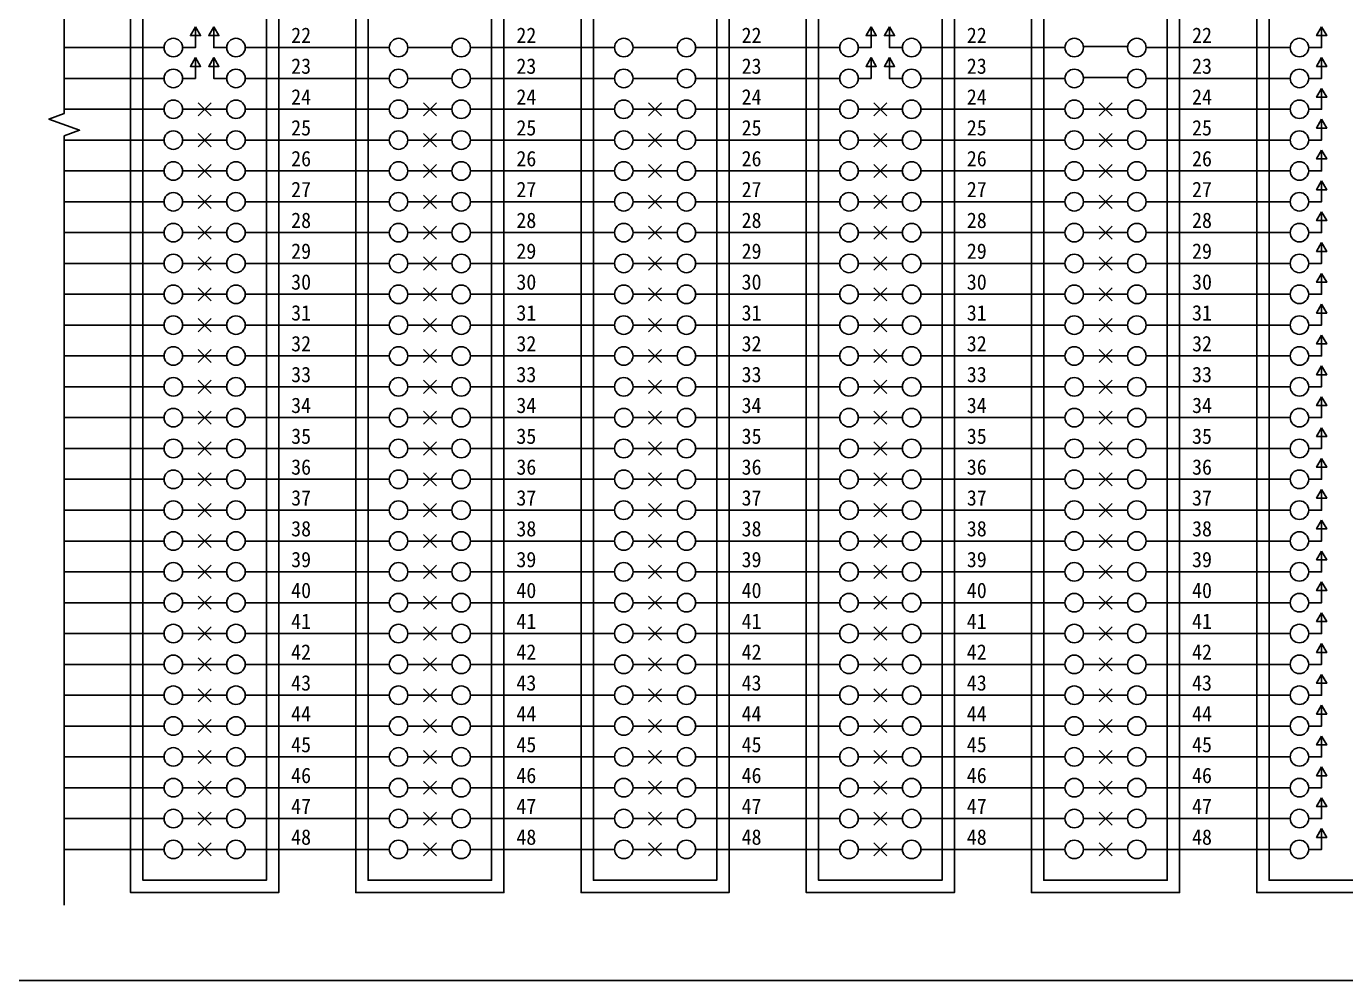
# Model space of a CAD drawing. Extents: x 11696 to 12866, y -1080 to -251.
# Drawn here: x 11876.5 to 12133.1, y -1079.9 to -894.3 of the extents above; entities that cross this region are included whole.
import ezdxf
from ezdxf.enums import TextEntityAlignment as Align

# ---------------------------------------------------------------- set-up
doc = ezdxf.new("R2010")
doc.units = 0
doc.header["$LTSCALE"] = 10
doc.header["$MEASUREMENT"] = 0
for name, color, linetype in [('TN-CABL', 4, 'Continuous'), ('TN-TABL', 3, 'Continuous'), ('TN-TEXT', 3, 'Continuous'), ('TT-MACL', 6, 'Continuous'), ('TX-PAPR', 2, 'Continuous')]:
    doc.layers.add(name, color=color, linetype=linetype)
doc.styles.get("Standard").update_dxf_attribs({"font": 'GulimChe.ttf'})

msp = doc.modelspace()

# ---------------------------------------------------------------- linework, layer by layer
at = {"layer": 'TN-CABL', "ltscale": 1.5}
for points in [[(11906.88, -898.41), (11909.4, -898.41), (11909.4, -894.36)], [(11915.47, -898.41), (11912.95, -898.41), (11912.95, -894.36)], [(12038.28, -898.41), (12040.8, -898.41), (12040.8, -894.36)], [(12046.87, -898.41), (12044.35, -898.41), (12044.35, -894.36)], [(12125.88, -898.41), (12128.4, -898.41), (12128.4, -894.36)], [(11906.88, -904.41), (11909.4, -904.41), (11909.4, -900.36)], [(11915.47, -904.41), (11912.95, -904.41), (11912.95, -900.36)], [(12038.28, -904.41), (12040.8, -904.41), (12040.8, -900.36)], [(12046.87, -904.41), (12044.35, -904.41), (12044.35, -900.36)], [(12125.88, -904.41), (12128.4, -904.41), (12128.4, -900.36)], [(12125.88, -910.41), (12128.4, -910.41), (12128.4, -906.36)], [(11909.91, -909.14), (11912.45, -911.69)], [(11912.45, -909.14), (11909.91, -911.69)], [(11953.71, -909.14), (11956.25, -911.69)], [(11956.25, -909.14), (11953.71, -911.69)], [(11997.51, -909.14), (12000.05, -911.69)], [(12000.05, -909.14), (11997.51, -911.69)], [(12041.31, -909.14), (12043.85, -911.69)], [(12043.85, -909.14), (12041.31, -911.69)], [(12085.11, -909.14), (12087.65, -911.69)], [(12087.65, -909.14), (12085.11, -911.69)], [(12125.88, -916.41), (12128.4, -916.41), (12128.4, -912.36)], [(11909.91, -915.14), (11912.45, -917.69)], [(11912.45, -915.14), (11909.91, -917.69)], [(11953.71, -915.14), (11956.25, -917.69)], [(11956.25, -915.14), (11953.71, -917.69)], [(11997.51, -915.14), (12000.05, -917.69)], [(12000.05, -915.14), (11997.51, -917.69)], [(12041.31, -915.14), (12043.85, -917.69)], [(12043.85, -915.14), (12041.31, -917.69)], [(12085.11, -915.14), (12087.65, -917.69)], [(12087.65, -915.14), (12085.11, -917.69)], [(12125.88, -922.41), (12128.4, -922.41), (12128.4, -918.36)], [(11909.91, -921.14), (11912.45, -923.69)], [(11912.45, -921.14), (11909.91, -923.69)], [(11953.71, -921.14), (11956.25, -923.69)], [(11956.25, -921.14), (11953.71, -923.69)], [(11997.51, -921.14), (12000.05, -923.69)], [(12000.05, -921.14), (11997.51, -923.69)], [(12041.31, -921.14), (12043.85, -923.69)], [(12043.85, -921.14), (12041.31, -923.69)], [(12085.11, -921.14), (12087.65, -923.69)], [(12087.65, -921.14), (12085.11, -923.69)], [(12125.88, -928.41), (12128.4, -928.41), (12128.4, -924.36)], [(11909.91, -927.14), (11912.45, -929.69)], [(11912.45, -927.14), (11909.91, -929.69)], [(11953.71, -927.14), (11956.25, -929.69)], [(11956.25, -927.14), (11953.71, -929.69)], [(11997.51, -927.14), (12000.05, -929.69)], [(12000.05, -927.14), (11997.51, -929.69)], [(12041.31, -927.14), (12043.85, -929.69)], [(12043.85, -927.14), (12041.31, -929.69)], [(12085.11, -927.14), (12087.65, -929.69)], [(12087.65, -927.14), (12085.11, -929.69)], [(12125.88, -934.41), (12128.4, -934.41), (12128.4, -930.36)], [(11909.91, -933.14), (11912.45, -935.69)], [(11912.45, -933.14), (11909.91, -935.69)], [(11953.71, -933.14), (11956.25, -935.69)], [(11956.25, -933.14), (11953.71, -935.69)], [(11997.51, -933.14), (12000.05, -935.69)], [(12000.05, -933.14), (11997.51, -935.69)], [(12041.31, -933.14), (12043.85, -935.69)], [(12043.85, -933.14), (12041.31, -935.69)], [(12085.11, -933.14), (12087.65, -935.69)], [(12087.65, -933.14), (12085.11, -935.69)], [(12125.88, -940.41), (12128.4, -940.41), (12128.4, -936.36)], [(11909.91, -939.14), (11912.45, -941.69)], [(11912.45, -939.14), (11909.91, -941.69)], [(11953.71, -939.14), (11956.25, -941.69)], [(11956.25, -939.14), (11953.71, -941.69)], [(11997.51, -939.14), (12000.05, -941.69)], [(12000.05, -939.14), (11997.51, -941.69)], [(12041.31, -939.14), (12043.85, -941.69)], [(12043.85, -939.14), (12041.31, -941.69)], [(12085.11, -939.14), (12087.65, -941.69)], [(12087.65, -939.14), (12085.11, -941.69)], [(12125.88, -946.41), (12128.4, -946.41), (12128.4, -942.36)], [(11909.91, -945.14), (11912.45, -947.69)], [(11912.45, -945.14), (11909.91, -947.69)], [(11953.71, -945.14), (11956.25, -947.69)], [(11956.25, -945.14), (11953.71, -947.69)], [(11997.51, -945.14), (12000.05, -947.69)], [(12000.05, -945.14), (11997.51, -947.69)], [(12041.31, -945.14), (12043.85, -947.69)], [(12043.85, -945.14), (12041.31, -947.69)], [(12085.11, -945.14), (12087.65, -947.69)], [(12087.65, -945.14), (12085.11, -947.69)], [(12125.88, -952.41), (12128.4, -952.41), (12128.4, -948.36)], [(11909.91, -951.14), (11912.45, -953.69)], [(11912.45, -951.14), (11909.91, -953.69)], [(11953.71, -951.14), (11956.25, -953.69)], [(11956.25, -951.14), (11953.71, -953.69)], [(11997.51, -951.14), (12000.05, -953.69)], [(12000.05, -951.14), (11997.51, -953.69)], [(12041.31, -951.14), (12043.85, -953.69)], [(12043.85, -951.14), (12041.31, -953.69)], [(12085.11, -951.14), (12087.65, -953.69)], [(12087.65, -951.14), (12085.11, -953.69)], [(12125.88, -958.41), (12128.4, -958.41), (12128.4, -954.36)], [(11909.91, -957.14), (11912.45, -959.69)], [(11912.45, -957.14), (11909.91, -959.69)], [(11953.71, -957.14), (11956.25, -959.69)], [(11956.25, -957.14), (11953.71, -959.69)], [(11997.51, -957.14), (12000.05, -959.69)], [(12000.05, -957.14), (11997.51, -959.69)], [(12041.31, -957.14), (12043.85, -959.69)], [(12043.85, -957.14), (12041.31, -959.69)], [(12085.11, -957.14), (12087.65, -959.69)], [(12087.65, -957.14), (12085.11, -959.69)], [(12125.88, -964.41), (12128.4, -964.41), (12128.4, -960.36)], [(11909.91, -963.14), (11912.45, -965.69)], [(11912.45, -963.14), (11909.91, -965.69)], [(11953.71, -963.14), (11956.25, -965.69)], [(11956.25, -963.14), (11953.71, -965.69)], [(11997.51, -963.14), (12000.05, -965.69)], [(12000.05, -963.14), (11997.51, -965.69)], [(12041.31, -963.14), (12043.85, -965.69)], [(12043.85, -963.14), (12041.31, -965.69)], [(12085.11, -963.14), (12087.65, -965.69)], [(12087.65, -963.14), (12085.11, -965.69)], [(12125.88, -970.41), (12128.4, -970.41), (12128.4, -966.36)], [(11909.91, -969.14), (11912.45, -971.69)], [(11912.45, -969.14), (11909.91, -971.69)], [(11953.71, -969.14), (11956.25, -971.69)], [(11956.25, -969.14), (11953.71, -971.69)], [(11997.51, -969.14), (12000.05, -971.69)], [(12000.05, -969.14), (11997.51, -971.69)], [(12041.31, -969.14), (12043.85, -971.69)], [(12043.85, -969.14), (12041.31, -971.69)], [(12085.11, -969.14), (12087.65, -971.69)], [(12087.65, -969.14), (12085.11, -971.69)], [(12125.88, -976.41), (12128.4, -976.41), (12128.4, -972.36)], [(11909.91, -975.14), (11912.45, -977.69)], [(11912.45, -975.14), (11909.91, -977.69)], [(11953.71, -975.14), (11956.25, -977.69)], [(11956.25, -975.14), (11953.71, -977.69)], [(11997.51, -975.14), (12000.05, -977.69)], [(12000.05, -975.14), (11997.51, -977.69)], [(12041.31, -975.14), (12043.85, -977.69)], [(12043.85, -975.14), (12041.31, -977.69)], [(12085.11, -975.14), (12087.65, -977.69)], [(12087.65, -975.14), (12085.11, -977.69)], [(12125.88, -982.41), (12128.4, -982.41), (12128.4, -978.36)], [(11909.91, -981.14), (11912.45, -983.69)], [(11912.45, -981.14), (11909.91, -983.69)], [(11953.71, -981.14), (11956.25, -983.69)], [(11956.25, -981.14), (11953.71, -983.69)], [(11997.51, -981.14), (12000.05, -983.69)], [(12000.05, -981.14), (11997.51, -983.69)], [(12041.31, -981.14), (12043.85, -983.69)], [(12043.85, -981.14), (12041.31, -983.69)], [(12085.11, -981.14), (12087.65, -983.69)], [(12087.65, -981.14), (12085.11, -983.69)], [(12125.88, -988.41), (12128.4, -988.41), (12128.4, -984.36)], [(11909.91, -987.14), (11912.45, -989.69)], [(11912.45, -987.14), (11909.91, -989.69)], [(11953.71, -987.14), (11956.25, -989.69)], [(11956.25, -987.14), (11953.71, -989.69)], [(11997.51, -987.14), (12000.05, -989.69)], [(12000.05, -987.14), (11997.51, -989.69)], [(12041.31, -987.14), (12043.85, -989.69)], [(12043.85, -987.14), (12041.31, -989.69)], [(12085.11, -987.14), (12087.65, -989.69)], [(12087.65, -987.14), (12085.11, -989.69)], [(12125.88, -994.41), (12128.4, -994.41), (12128.4, -990.36)], [(11909.91, -993.14), (11912.45, -995.69)], [(11912.45, -993.14), (11909.91, -995.69)], [(11953.71, -993.14), (11956.25, -995.69)], [(11956.25, -993.14), (11953.71, -995.69)], [(11997.51, -993.14), (12000.05, -995.69)], [(12000.05, -993.14), (11997.51, -995.69)], [(12041.31, -993.14), (12043.85, -995.69)], [(12043.85, -993.14), (12041.31, -995.69)], [(12085.11, -993.14), (12087.65, -995.69)], [(12087.65, -993.14), (12085.11, -995.69)], [(12125.88, -1000.41), (12128.4, -1000.41), (12128.4, -996.36)], [(11909.91, -999.14), (11912.45, -1001.69)], [(11912.45, -999.14), (11909.91, -1001.69)], [(11953.71, -999.14), (11956.25, -1001.69)], [(11956.25, -999.14), (11953.71, -1001.69)], [(11997.51, -999.14), (12000.05, -1001.69)], [(12000.05, -999.14), (11997.51, -1001.69)], [(12041.31, -999.14), (12043.85, -1001.69)], [(12043.85, -999.14), (12041.31, -1001.69)], [(12085.11, -999.14), (12087.65, -1001.69)], [(12087.65, -999.14), (12085.11, -1001.69)], [(12125.88, -1006.41), (12128.4, -1006.41), (12128.4, -1002.36)], [(11909.91, -1005.14), (11912.45, -1007.69)], [(11912.45, -1005.14), (11909.91, -1007.69)], [(11953.71, -1005.14), (11956.25, -1007.69)], [(11956.25, -1005.14), (11953.71, -1007.69)], [(11997.51, -1005.14), (12000.05, -1007.69)], [(12000.05, -1005.14), (11997.51, -1007.69)], [(12041.31, -1005.14), (12043.85, -1007.69)], [(12043.85, -1005.14), (12041.31, -1007.69)], [(12085.11, -1005.14), (12087.65, -1007.69)], [(12087.65, -1005.14), (12085.11, -1007.69)], [(12125.88, -1012.41), (12128.4, -1012.41), (12128.4, -1008.36)], [(11909.91, -1011.14), (11912.45, -1013.69)], [(11912.45, -1011.14), (11909.91, -1013.69)], [(11953.71, -1011.14), (11956.25, -1013.69)], [(11956.25, -1011.14), (11953.71, -1013.69)], [(11997.51, -1011.14), (12000.05, -1013.69)], [(12000.05, -1011.14), (11997.51, -1013.69)], [(12041.31, -1011.14), (12043.85, -1013.69)], [(12043.85, -1011.14), (12041.31, -1013.69)], [(12085.11, -1011.14), (12087.65, -1013.69)], [(12087.65, -1011.14), (12085.11, -1013.69)], [(12125.88, -1018.41), (12128.4, -1018.41), (12128.4, -1014.36)], [(11909.91, -1017.14), (11912.45, -1019.69)], [(11912.45, -1017.14), (11909.91, -1019.69)], [(11953.71, -1017.14), (11956.25, -1019.69)], [(11956.25, -1017.14), (11953.71, -1019.69)], [(11997.51, -1017.14), (12000.05, -1019.69)], [(12000.05, -1017.14), (11997.51, -1019.69)], [(12041.31, -1017.14), (12043.85, -1019.69)], [(12043.85, -1017.14), (12041.31, -1019.69)], [(12085.11, -1017.14), (12087.65, -1019.69)], [(12087.65, -1017.14), (12085.11, -1019.69)], [(12125.88, -1024.41), (12128.4, -1024.41), (12128.4, -1020.36)], [(11909.91, -1023.14), (11912.45, -1025.69)], [(11912.45, -1023.14), (11909.91, -1025.69)], [(11953.71, -1023.14), (11956.25, -1025.69)], [(11956.25, -1023.14), (11953.71, -1025.69)], [(11997.51, -1023.14), (12000.05, -1025.69)], [(12000.05, -1023.14), (11997.51, -1025.69)], [(12041.31, -1023.14), (12043.85, -1025.69)], [(12043.85, -1023.14), (12041.31, -1025.69)], [(12085.11, -1023.14), (12087.65, -1025.69)], [(12087.65, -1023.14), (12085.11, -1025.69)], [(12125.88, -1030.41), (12128.4, -1030.41), (12128.4, -1026.36)], [(11909.91, -1029.14), (11912.45, -1031.69)], [(11912.45, -1029.14), (11909.91, -1031.69)], [(11953.71, -1029.14), (11956.25, -1031.69)], [(11956.25, -1029.14), (11953.71, -1031.69)], [(11997.51, -1029.14), (12000.05, -1031.69)], [(12000.05, -1029.14), (11997.51, -1031.69)], [(12041.31, -1029.14), (12043.85, -1031.69)], [(12043.85, -1029.14), (12041.31, -1031.69)], [(12085.11, -1029.14), (12087.65, -1031.69)], [(12087.65, -1029.14), (12085.11, -1031.69)], [(12125.88, -1036.41), (12128.4, -1036.41), (12128.4, -1032.36)], [(11909.91, -1035.14), (11912.45, -1037.69)], [(11912.45, -1035.14), (11909.91, -1037.69)], [(11953.71, -1035.14), (11956.25, -1037.69)], [(11956.25, -1035.14), (11953.71, -1037.69)], [(11997.51, -1035.14), (12000.05, -1037.69)], [(12000.05, -1035.14), (11997.51, -1037.69)], [(12041.31, -1035.14), (12043.85, -1037.69)], [(12043.85, -1035.14), (12041.31, -1037.69)], [(12085.11, -1035.14), (12087.65, -1037.69)], [(12087.65, -1035.14), (12085.11, -1037.69)], [(12125.88, -1042.41), (12128.4, -1042.41), (12128.4, -1038.36)], [(11909.91, -1041.14), (11912.45, -1043.69)], [(11912.45, -1041.14), (11909.91, -1043.69)], [(11953.71, -1041.14), (11956.25, -1043.69)], [(11956.25, -1041.14), (11953.71, -1043.69)], [(11997.51, -1041.14), (12000.05, -1043.69)], [(12000.05, -1041.14), (11997.51, -1043.69)], [(12041.31, -1041.14), (12043.85, -1043.69)], [(12043.85, -1041.14), (12041.31, -1043.69)], [(12085.11, -1041.14), (12087.65, -1043.69)], [(12087.65, -1041.14), (12085.11, -1043.69)], [(12125.88, -1048.41), (12128.4, -1048.41), (12128.4, -1044.36)], [(11909.91, -1047.14), (11912.45, -1049.69)], [(11912.45, -1047.14), (11909.91, -1049.69)], [(11953.71, -1047.14), (11956.25, -1049.69)], [(11956.25, -1047.14), (11953.71, -1049.69)], [(11997.51, -1047.14), (12000.05, -1049.69)], [(12000.05, -1047.14), (11997.51, -1049.69)], [(12041.31, -1047.14), (12043.85, -1049.69)], [(12043.85, -1047.14), (12041.31, -1049.69)], [(12085.11, -1047.14), (12087.65, -1049.69)], [(12087.65, -1047.14), (12085.11, -1049.69)], [(12125.88, -1054.41), (12128.4, -1054.41), (12128.4, -1050.36)], [(11909.91, -1053.14), (11912.45, -1055.69)], [(11912.45, -1053.14), (11909.91, -1055.69)], [(11953.71, -1053.14), (11956.25, -1055.69)], [(11956.25, -1053.14), (11953.71, -1055.69)], [(11997.51, -1053.14), (12000.05, -1055.69)], [(12000.05, -1053.14), (11997.51, -1055.69)], [(12041.31, -1053.14), (12043.85, -1055.69)], [(12043.85, -1053.14), (12041.31, -1055.69)], [(12085.11, -1053.14), (12087.65, -1055.69)], [(12087.65, -1053.14), (12085.11, -1055.69)]]:
    msp.add_lwpolyline(points, dxfattribs=at)
for points in [[(11909.4, -894.36), (11908.42, -896.07), (11910.39, -896.07)], [(11912.95, -894.36), (11913.94, -896.07), (11911.97, -896.07)], [(12040.8, -894.36), (12039.82, -896.07), (12041.79, -896.07)], [(12044.35, -894.36), (12045.34, -896.07), (12043.37, -896.07)], [(12128.4, -894.36), (12127.42, -896.07), (12129.39, -896.07)], [(11909.4, -900.36), (11908.42, -902.07), (11910.39, -902.07)], [(11912.95, -900.36), (11913.94, -902.07), (11911.97, -902.07)], [(12040.8, -900.36), (12039.82, -902.07), (12041.79, -902.07)], [(12044.35, -900.36), (12045.34, -902.07), (12043.37, -902.07)], [(12128.4, -900.36), (12127.42, -902.07), (12129.39, -902.07)], [(12128.4, -906.36), (12127.42, -908.07), (12129.39, -908.07)], [(12128.4, -912.36), (12127.42, -914.07), (12129.39, -914.07)], [(12128.4, -918.36), (12127.42, -920.07), (12129.39, -920.07)], [(12128.4, -924.36), (12127.42, -926.07), (12129.39, -926.07)], [(12128.4, -930.36), (12127.42, -932.07), (12129.39, -932.07)], [(12128.4, -936.36), (12127.42, -938.07), (12129.39, -938.07)], [(12128.4, -942.36), (12127.42, -944.07), (12129.39, -944.07)], [(12128.4, -948.36), (12127.42, -950.07), (12129.39, -950.07)], [(12128.4, -954.36), (12127.42, -956.07), (12129.39, -956.07)], [(12128.4, -960.36), (12127.42, -962.07), (12129.39, -962.07)], [(12128.4, -966.36), (12127.42, -968.07), (12129.39, -968.07)], [(12128.4, -972.36), (12127.42, -974.07), (12129.39, -974.07)], [(12128.4, -978.36), (12127.42, -980.07), (12129.39, -980.07)], [(12128.4, -984.36), (12127.42, -986.07), (12129.39, -986.07)], [(12128.4, -990.36), (12127.42, -992.07), (12129.39, -992.07)], [(12128.4, -996.36), (12127.42, -998.07), (12129.39, -998.07)], [(12128.4, -1002.36), (12127.42, -1004.07), (12129.39, -1004.07)], [(12128.4, -1008.36), (12127.42, -1010.07), (12129.39, -1010.07)], [(12128.4, -1014.36), (12127.42, -1016.07), (12129.39, -1016.07)], [(12128.4, -1020.36), (12127.42, -1022.07), (12129.39, -1022.07)], [(12128.4, -1026.36), (12127.42, -1028.07), (12129.39, -1028.07)], [(12128.4, -1032.36), (12127.42, -1034.07), (12129.39, -1034.07)], [(12128.4, -1038.36), (12127.42, -1040.07), (12129.39, -1040.07)], [(12128.4, -1044.36), (12127.42, -1046.07), (12129.39, -1046.07)], [(12128.4, -1050.36), (12127.42, -1052.07), (12129.39, -1052.07)]]:
    msp.add_lwpolyline(points, close=True, dxfattribs=at)
at = {"layer": 'TN-CABL', "flags": 128}
for points in [[(11903.29, -898.41), (11883.87, -898.41)], [(11947.09, -898.41), (11919.07, -898.41)], [(11959.27, -898.41), (11950.68, -898.41)], [(11990.89, -898.41), (11962.87, -898.41)], [(12003.07, -898.41), (11994.48, -898.41)], [(12034.69, -898.41), (12006.67, -898.41)], [(12078.49, -898.41), (12050.47, -898.41)], [(12090.66, -898.23), (12082.07, -898.23)], [(12122.29, -898.41), (12094.27, -898.41)], [(11903.29, -904.41), (11883.87, -904.41)], [(11947.09, -904.41), (11919.07, -904.41)], [(11959.27, -904.41), (11950.68, -904.41)], [(11990.89, -904.41), (11962.87, -904.41)], [(12003.07, -904.41), (11994.48, -904.41)], [(12034.69, -904.41), (12006.67, -904.41)], [(12078.49, -904.41), (12050.47, -904.41)], [(12090.66, -904.23), (12082.07, -904.23)], [(12122.29, -904.41), (12094.27, -904.41)], [(11903.29, -910.41), (11883.87, -910.41)], [(11915.47, -910.41), (11906.88, -910.41)], [(11947.09, -910.41), (11919.07, -910.41)], [(11959.27, -910.41), (11950.68, -910.41)], [(11990.89, -910.41), (11962.87, -910.41)], [(12003.07, -910.41), (11994.48, -910.41)], [(12034.69, -910.41), (12006.67, -910.41)], [(12046.87, -910.41), (12038.28, -910.41)], [(12078.49, -910.41), (12050.47, -910.41)], [(12090.67, -910.41), (12082.08, -910.41)], [(12122.29, -910.41), (12094.27, -910.41)], [(11883.87, -916.41), (11903.29, -916.41)], [(11915.47, -916.41), (11906.88, -916.41)], [(11919.07, -916.41), (11947.09, -916.41)], [(11959.27, -916.41), (11950.68, -916.41)], [(11962.87, -916.41), (11990.89, -916.41)], [(12003.07, -916.41), (11994.48, -916.41)], [(12006.67, -916.41), (12034.69, -916.41)], [(12046.87, -916.41), (12038.28, -916.41)], [(12050.47, -916.41), (12078.49, -916.41)], [(12090.67, -916.41), (12082.08, -916.41)], [(12094.27, -916.41), (12122.29, -916.41)], [(11903.29, -922.41), (11883.87, -922.41)], [(11915.47, -922.41), (11906.88, -922.41)], [(11947.09, -922.41), (11919.07, -922.41)], [(11959.27, -922.41), (11950.68, -922.41)], [(11990.89, -922.41), (11962.87, -922.41)], [(12003.07, -922.41), (11994.48, -922.41)], [(12034.69, -922.41), (12006.67, -922.41)], [(12046.87, -922.41), (12038.28, -922.41)], [(12078.49, -922.41), (12050.47, -922.41)], [(12090.67, -922.41), (12082.08, -922.41)], [(12122.29, -922.41), (12094.27, -922.41)], [(11903.29, -928.41), (11883.87, -928.41)], [(11915.47, -928.41), (11906.88, -928.41)], [(11947.09, -928.41), (11919.07, -928.41)], [(11959.27, -928.41), (11950.68, -928.41)], [(11990.89, -928.41), (11962.87, -928.41)], [(12003.07, -928.41), (11994.48, -928.41)], [(12034.69, -928.41), (12006.67, -928.41)], [(12046.87, -928.41), (12038.28, -928.41)], [(12078.49, -928.41), (12050.47, -928.41)], [(12090.67, -928.41), (12082.08, -928.41)], [(12122.29, -928.41), (12094.27, -928.41)], [(11903.29, -934.41), (11883.87, -934.41)], [(11915.47, -934.41), (11906.88, -934.41)], [(11947.09, -934.41), (11919.07, -934.41)], [(11959.27, -934.41), (11950.68, -934.41)], [(11990.89, -934.41), (11962.87, -934.41)], [(12003.07, -934.41), (11994.48, -934.41)], [(12034.69, -934.41), (12006.67, -934.41)], [(12046.87, -934.41), (12038.28, -934.41)], [(12078.49, -934.41), (12050.47, -934.41)], [(12090.67, -934.41), (12082.08, -934.41)], [(12122.29, -934.41), (12094.27, -934.41)], [(11903.29, -940.41), (11883.87, -940.41)], [(11915.47, -940.41), (11906.88, -940.41)], [(11947.09, -940.41), (11919.07, -940.41)], [(11959.27, -940.41), (11950.68, -940.41)], [(11990.89, -940.41), (11962.87, -940.41)], [(12003.07, -940.41), (11994.48, -940.41)], [(12034.69, -940.41), (12006.67, -940.41)], [(12046.87, -940.41), (12038.28, -940.41)], [(12078.49, -940.41), (12050.47, -940.41)], [(12090.67, -940.41), (12082.08, -940.41)], [(12122.29, -940.41), (12094.27, -940.41)], [(11903.29, -946.41), (11883.87, -946.41)], [(11915.47, -946.41), (11906.88, -946.41)], [(11947.09, -946.41), (11919.07, -946.41)], [(11959.27, -946.41), (11950.68, -946.41)], [(11990.89, -946.41), (11962.87, -946.41)], [(12003.07, -946.41), (11994.48, -946.41)], [(12034.69, -946.41), (12006.67, -946.41)], [(12046.87, -946.41), (12038.28, -946.41)], [(12078.49, -946.41), (12050.47, -946.41)], [(12090.67, -946.41), (12082.08, -946.41)], [(12122.29, -946.41), (12094.27, -946.41)], [(11903.29, -952.41), (11883.87, -952.41)], [(11915.47, -952.41), (11906.88, -952.41)], [(11947.09, -952.41), (11919.07, -952.41)], [(11959.27, -952.41), (11950.68, -952.41)], [(11990.89, -952.41), (11962.87, -952.41)], [(12003.07, -952.41), (11994.48, -952.41)], [(12034.69, -952.41), (12006.67, -952.41)], [(12046.87, -952.41), (12038.28, -952.41)], [(12078.49, -952.41), (12050.47, -952.41)], [(12090.67, -952.41), (12082.08, -952.41)], [(12122.29, -952.41), (12094.27, -952.41)], [(11903.29, -958.41), (11883.87, -958.41)], [(11915.47, -958.41), (11906.88, -958.41)], [(11947.09, -958.41), (11919.07, -958.41)], [(11959.27, -958.41), (11950.68, -958.41)], [(11990.89, -958.41), (11962.87, -958.41)], [(12003.07, -958.41), (11994.48, -958.41)], [(12034.69, -958.41), (12006.67, -958.41)], [(12046.87, -958.41), (12038.28, -958.41)], [(12078.49, -958.41), (12050.47, -958.41)], [(12090.67, -958.41), (12082.08, -958.41)], [(12122.29, -958.41), (12094.27, -958.41)], [(11903.29, -964.41), (11883.87, -964.41)], [(11915.47, -964.41), (11906.88, -964.41)], [(11947.09, -964.41), (11919.07, -964.41)], [(11959.27, -964.41), (11950.68, -964.41)], [(11990.89, -964.41), (11962.87, -964.41)], [(12003.07, -964.41), (11994.48, -964.41)], [(12034.69, -964.41), (12006.67, -964.41)], [(12046.87, -964.41), (12038.28, -964.41)], [(12078.49, -964.41), (12050.47, -964.41)], [(12090.67, -964.41), (12082.08, -964.41)], [(12122.29, -964.41), (12094.27, -964.41)], [(11903.29, -970.41), (11883.87, -970.41)], [(11915.47, -970.41), (11906.88, -970.41)], [(11947.09, -970.41), (11919.07, -970.41)], [(11959.27, -970.41), (11950.68, -970.41)], [(11990.89, -970.41), (11962.87, -970.41)], [(12003.07, -970.41), (11994.48, -970.41)], [(12034.69, -970.41), (12006.67, -970.41)], [(12046.87, -970.41), (12038.28, -970.41)], [(12078.49, -970.41), (12050.47, -970.41)], [(12090.67, -970.41), (12082.08, -970.41)], [(12122.29, -970.41), (12094.27, -970.41)], [(11903.29, -976.41), (11883.87, -976.41)], [(11915.47, -976.41), (11906.88, -976.41)], [(11947.09, -976.41), (11919.07, -976.41)], [(11959.27, -976.41), (11950.68, -976.41)], [(11990.89, -976.41), (11962.87, -976.41)], [(12003.07, -976.41), (11994.48, -976.41)], [(12034.69, -976.41), (12006.67, -976.41)], [(12046.87, -976.41), (12038.28, -976.41)], [(12078.49, -976.41), (12050.47, -976.41)], [(12090.67, -976.41), (12082.08, -976.41)], [(12122.29, -976.41), (12094.27, -976.41)], [(11903.29, -982.41), (11883.87, -982.41)], [(11915.47, -982.41), (11906.88, -982.41)], [(11947.09, -982.41), (11919.07, -982.41)], [(11959.27, -982.41), (11950.68, -982.41)], [(11990.89, -982.41), (11962.87, -982.41)], [(12003.07, -982.41), (11994.48, -982.41)], [(12034.69, -982.41), (12006.67, -982.41)], [(12046.87, -982.41), (12038.28, -982.41)], [(12078.49, -982.41), (12050.47, -982.41)], [(12090.67, -982.41), (12082.08, -982.41)], [(12122.29, -982.41), (12094.27, -982.41)], [(11903.29, -988.41), (11883.87, -988.41)], [(11915.47, -988.41), (11906.88, -988.41)], [(11947.09, -988.41), (11919.07, -988.41)], [(11959.27, -988.41), (11950.68, -988.41)], [(11990.89, -988.41), (11962.87, -988.41)], [(12003.07, -988.41), (11994.48, -988.41)], [(12034.69, -988.41), (12006.67, -988.41)], [(12046.87, -988.41), (12038.28, -988.41)], [(12078.49, -988.41), (12050.47, -988.41)], [(12090.67, -988.41), (12082.08, -988.41)], [(12122.29, -988.41), (12094.27, -988.41)], [(11903.29, -994.41), (11883.87, -994.41)], [(11915.47, -994.41), (11906.88, -994.41)], [(11947.09, -994.41), (11919.07, -994.41)], [(11959.27, -994.41), (11950.68, -994.41)], [(11990.89, -994.41), (11962.87, -994.41)], [(12003.07, -994.41), (11994.48, -994.41)], [(12034.69, -994.41), (12006.67, -994.41)], [(12046.87, -994.41), (12038.28, -994.41)], [(12078.49, -994.41), (12050.47, -994.41)], [(12090.67, -994.41), (12082.08, -994.41)], [(12122.29, -994.41), (12094.27, -994.41)], [(11903.29, -1000.41), (11883.87, -1000.41)], [(11915.47, -1000.41), (11906.88, -1000.41)], [(11947.09, -1000.41), (11919.07, -1000.41)], [(11959.27, -1000.41), (11950.68, -1000.41)], [(11990.89, -1000.41), (11962.87, -1000.41)], [(12003.07, -1000.41), (11994.48, -1000.41)], [(12034.69, -1000.41), (12006.67, -1000.41)], [(12046.87, -1000.41), (12038.28, -1000.41)], [(12078.49, -1000.41), (12050.47, -1000.41)], [(12090.67, -1000.41), (12082.08, -1000.41)], [(12122.29, -1000.41), (12094.27, -1000.41)], [(11903.29, -1006.41), (11883.87, -1006.41)], [(11915.47, -1006.41), (11906.88, -1006.41)], [(11947.09, -1006.41), (11919.07, -1006.41)], [(11959.27, -1006.41), (11950.68, -1006.41)], [(11990.89, -1006.41), (11962.87, -1006.41)], [(12003.07, -1006.41), (11994.48, -1006.41)], [(12034.69, -1006.41), (12006.67, -1006.41)], [(12046.87, -1006.41), (12038.28, -1006.41)], [(12078.49, -1006.41), (12050.47, -1006.41)], [(12090.67, -1006.41), (12082.08, -1006.41)], [(12122.29, -1006.41), (12094.27, -1006.41)], [(11903.29, -1012.41), (11883.87, -1012.41)], [(11915.47, -1012.41), (11906.88, -1012.41)], [(11947.09, -1012.41), (11919.07, -1012.41)], [(11959.27, -1012.41), (11950.68, -1012.41)], [(11990.89, -1012.41), (11962.87, -1012.41)], [(12003.07, -1012.41), (11994.48, -1012.41)], [(12034.69, -1012.41), (12006.67, -1012.41)], [(12046.87, -1012.41), (12038.28, -1012.41)], [(12078.49, -1012.41), (12050.47, -1012.41)], [(12090.67, -1012.41), (12082.08, -1012.41)], [(12122.29, -1012.41), (12094.27, -1012.41)], [(11903.29, -1018.41), (11883.87, -1018.41)], [(11915.47, -1018.41), (11906.88, -1018.41)], [(11947.09, -1018.41), (11919.07, -1018.41)], [(11959.27, -1018.41), (11950.68, -1018.41)], [(11990.89, -1018.41), (11962.87, -1018.41)], [(12003.07, -1018.41), (11994.48, -1018.41)], [(12034.69, -1018.41), (12006.67, -1018.41)], [(12046.87, -1018.41), (12038.28, -1018.41)], [(12078.49, -1018.41), (12050.47, -1018.41)], [(12090.67, -1018.41), (12082.08, -1018.41)], [(12122.29, -1018.41), (12094.27, -1018.41)], [(11903.29, -1024.41), (11883.87, -1024.41)], [(11915.47, -1024.41), (11906.88, -1024.41)], [(11947.09, -1024.41), (11919.07, -1024.41)], [(11959.27, -1024.41), (11950.68, -1024.41)], [(11990.89, -1024.41), (11962.87, -1024.41)], [(12003.07, -1024.41), (11994.48, -1024.41)], [(12034.69, -1024.41), (12006.67, -1024.41)], [(12046.87, -1024.41), (12038.28, -1024.41)], [(12078.49, -1024.41), (12050.47, -1024.41)], [(12090.67, -1024.41), (12082.08, -1024.41)], [(12122.29, -1024.41), (12094.27, -1024.41)], [(11903.29, -1030.41), (11883.87, -1030.41)], [(11915.47, -1030.41), (11906.88, -1030.41)], [(11947.09, -1030.41), (11919.07, -1030.41)], [(11959.27, -1030.41), (11950.68, -1030.41)], [(11990.89, -1030.41), (11962.87, -1030.41)], [(12003.07, -1030.41), (11994.48, -1030.41)], [(12034.69, -1030.41), (12006.67, -1030.41)], [(12046.87, -1030.41), (12038.28, -1030.41)], [(12078.49, -1030.41), (12050.47, -1030.41)], [(12090.67, -1030.41), (12082.08, -1030.41)], [(12122.29, -1030.41), (12094.27, -1030.41)], [(11903.29, -1036.41), (11883.87, -1036.41)], [(11915.47, -1036.41), (11906.88, -1036.41)], [(11947.09, -1036.41), (11919.07, -1036.41)], [(11959.27, -1036.41), (11950.68, -1036.41)], [(11990.89, -1036.41), (11962.87, -1036.41)], [(12003.07, -1036.41), (11994.48, -1036.41)], [(12034.69, -1036.41), (12006.67, -1036.41)], [(12046.87, -1036.41), (12038.28, -1036.41)], [(12078.49, -1036.41), (12050.47, -1036.41)], [(12090.67, -1036.41), (12082.08, -1036.41)], [(12122.29, -1036.41), (12094.27, -1036.41)], [(11903.29, -1042.41), (11883.87, -1042.41)], [(11915.47, -1042.41), (11906.88, -1042.41)], [(11947.09, -1042.41), (11919.07, -1042.41)], [(11959.27, -1042.41), (11950.68, -1042.41)], [(11990.89, -1042.41), (11962.87, -1042.41)], [(12003.07, -1042.41), (11994.48, -1042.41)], [(12034.69, -1042.41), (12006.67, -1042.41)], [(12046.87, -1042.41), (12038.28, -1042.41)], [(12078.49, -1042.41), (12050.47, -1042.41)], [(12090.67, -1042.41), (12082.08, -1042.41)], [(12122.29, -1042.41), (12094.27, -1042.41)], [(11903.29, -1048.41), (11883.87, -1048.41)], [(11915.47, -1048.41), (11906.88, -1048.41)], [(11947.09, -1048.41), (11919.07, -1048.41)], [(11959.27, -1048.41), (11950.68, -1048.41)], [(11990.89, -1048.41), (11962.87, -1048.41)], [(12003.07, -1048.41), (11994.48, -1048.41)], [(12034.69, -1048.41), (12006.67, -1048.41)], [(12046.87, -1048.41), (12038.28, -1048.41)], [(12078.49, -1048.41), (12050.47, -1048.41)], [(12090.67, -1048.41), (12082.08, -1048.41)], [(12122.29, -1048.41), (12094.27, -1048.41)], [(11903.29, -1054.41), (11883.87, -1054.41)], [(11915.47, -1054.41), (11906.88, -1054.41)], [(11947.09, -1054.41), (11919.07, -1054.41)], [(11959.27, -1054.41), (11950.68, -1054.41)], [(11990.89, -1054.41), (11962.87, -1054.41)], [(12003.07, -1054.41), (11994.48, -1054.41)], [(12034.69, -1054.41), (12006.67, -1054.41)], [(12046.87, -1054.41), (12038.28, -1054.41)], [(12078.49, -1054.41), (12050.47, -1054.41)], [(12090.67, -1054.41), (12082.08, -1054.41)], [(12122.29, -1054.41), (12094.27, -1054.41)]]:
    msp.add_lwpolyline(points, dxfattribs=at)
at = {"layer": 'TN-TABL'}
for points in [[(11896.78, -764.01), (11925.58, -764.01), (11925.58, -1062.81), (11896.78, -1062.81)], [(11940.58, -764.01), (11969.38, -764.01), (11969.38, -1062.81), (11940.58, -1062.81)], [(11984.38, -764.01), (12013.18, -764.01), (12013.18, -1062.81), (11984.38, -1062.81)], [(12028.18, -764.01), (12056.98, -764.01), (12056.98, -1062.81), (12028.18, -1062.81)], [(12071.98, -764.01), (12100.78, -764.01), (12100.78, -1062.81), (12071.98, -1062.81)], [(12115.78, -764.01), (12144.58, -764.01), (12144.58, -1062.81), (12115.78, -1062.81)], [(11899.18, -766.41), (11923.18, -766.41), (11923.18, -1060.41), (11899.18, -1060.41)], [(11942.98, -766.41), (11966.98, -766.41), (11966.98, -1060.41), (11942.98, -1060.41)], [(11986.78, -766.41), (12010.78, -766.41), (12010.78, -1060.41), (11986.78, -1060.41)], [(12030.58, -766.41), (12054.58, -766.41), (12054.58, -1060.41), (12030.58, -1060.41)], [(12074.38, -766.41), (12098.38, -766.41), (12098.38, -1060.41), (12074.38, -1060.41)], [(12118.18, -766.41), (12142.18, -766.41), (12142.18, -1060.41), (12118.18, -1060.41)]]:
    msp.add_lwpolyline(points, close=True, dxfattribs=at)
at = {"layer": 'TN-TABL', "ltscale": 0.6}
for centre in [(11905.09, -898.41), (11917.27, -898.41), (11948.89, -898.41), (11961.07, -898.41), (11992.69, -898.41), (12004.87, -898.41), (12036.49, -898.41), (12048.67, -898.41), (12080.29, -898.41), (12092.47, -898.41), (12124.09, -898.41), (11905.09, -904.41), (11917.27, -904.41), (11948.89, -904.41), (11961.07, -904.41), (11992.69, -904.41), (12004.87, -904.41), (12036.49, -904.41), (12048.67, -904.41), (12080.29, -904.41), (12092.47, -904.41), (12124.09, -904.41), (11905.09, -910.41), (11917.27, -910.41), (11948.89, -910.41), (11961.07, -910.41), (11992.69, -910.41), (12004.87, -910.41), (12036.49, -910.41), (12048.67, -910.41), (12080.29, -910.41), (12092.47, -910.41), (12124.09, -910.41), (11905.09, -916.41), (11917.27, -916.41), (11948.89, -916.41), (11961.07, -916.41), (11992.69, -916.41), (12004.87, -916.41), (12036.49, -916.41), (12048.67, -916.41), (12080.29, -916.41), (12092.47, -916.41), (12124.09, -916.41), (11905.09, -922.41), (11917.27, -922.41), (11948.89, -922.41), (11961.07, -922.41), (11992.69, -922.41), (12004.87, -922.41), (12036.49, -922.41), (12048.67, -922.41), (12080.29, -922.41), (12092.47, -922.41), (12124.09, -922.41), (11905.09, -928.41), (11917.27, -928.41), (11948.89, -928.41), (11961.07, -928.41), (11992.69, -928.41), (12004.87, -928.41), (12036.49, -928.41), (12048.67, -928.41), (12080.29, -928.41), (12092.47, -928.41), (12124.09, -928.41), (11905.09, -934.41), (11917.27, -934.41), (11948.89, -934.41), (11961.07, -934.41), (11992.69, -934.41), (12004.87, -934.41), (12036.49, -934.41), (12048.67, -934.41), (12080.29, -934.41), (12092.47, -934.41), (12124.09, -934.41), (11905.09, -940.41), (11917.27, -940.41), (11948.89, -940.41), (11961.07, -940.41), (11992.69, -940.41), (12004.87, -940.41), (12036.49, -940.41), (12048.67, -940.41), (12080.29, -940.41), (12092.47, -940.41), (12124.09, -940.41), (11905.09, -946.41), (11917.27, -946.41), (11948.89, -946.41), (11961.07, -946.41), (11992.69, -946.41), (12004.87, -946.41), (12036.49, -946.41), (12048.67, -946.41), (12080.29, -946.41), (12092.47, -946.41), (12124.09, -946.41), (11905.09, -952.41), (11917.27, -952.41), (11948.89, -952.41), (11961.07, -952.41), (11992.69, -952.41), (12004.87, -952.41), (12036.49, -952.41), (12048.67, -952.41), (12080.29, -952.41), (12092.47, -952.41), (12124.09, -952.41), (11905.09, -958.41), (11917.27, -958.41), (11948.89, -958.41), (11961.07, -958.41), (11992.69, -958.41), (12004.87, -958.41), (12036.49, -958.41), (12048.67, -958.41), (12080.29, -958.41), (12092.47, -958.41), (12124.09, -958.41), (11905.09, -964.41), (11917.27, -964.41), (11948.89, -964.41), (11961.07, -964.41), (11992.69, -964.41), (12004.87, -964.41), (12036.49, -964.41), (12048.67, -964.41), (12080.29, -964.41), (12092.47, -964.41), (12124.09, -964.41), (11905.09, -970.41), (11917.27, -970.41), (11948.89, -970.41), (11961.07, -970.41), (11992.69, -970.41), (12004.87, -970.41), (12036.49, -970.41), (12048.67, -970.41), (12080.29, -970.41), (12092.47, -970.41), (12124.09, -970.41), (11905.09, -976.41), (11917.27, -976.41), (11948.89, -976.41), (11961.07, -976.41), (11992.69, -976.41), (12004.87, -976.41), (12036.49, -976.41), (12048.67, -976.41), (12080.29, -976.41), (12092.47, -976.41), (12124.09, -976.41), (11905.09, -982.41), (11917.27, -982.41), (11948.89, -982.41), (11961.07, -982.41), (11992.69, -982.41), (12004.87, -982.41), (12036.49, -982.41), (12048.67, -982.41), (12080.29, -982.41), (12092.47, -982.41), (12124.09, -982.41), (11905.09, -988.41), (11917.27, -988.41), (11948.89, -988.41), (11961.07, -988.41), (11992.69, -988.41), (12004.87, -988.41), (12036.49, -988.41), (12048.67, -988.41), (12080.29, -988.41), (12092.47, -988.41), (12124.09, -988.41), (11905.09, -994.41), (11917.27, -994.41), (11948.89, -994.41), (11961.07, -994.41), (11992.69, -994.41), (12004.87, -994.41), (12036.49, -994.41), (12048.67, -994.41), (12080.29, -994.41), (12092.47, -994.41), (12124.09, -994.41), (11905.09, -1000.41), (11917.27, -1000.41), (11948.89, -1000.41), (11961.07, -1000.41), (11992.69, -1000.41), (12004.87, -1000.41), (12036.49, -1000.41), (12048.67, -1000.41), (12080.29, -1000.41), (12092.47, -1000.41), (12124.09, -1000.41), (11905.09, -1006.41), (11917.27, -1006.41), (11948.89, -1006.41), (11961.07, -1006.41), (11992.69, -1006.41), (12004.87, -1006.41), (12036.49, -1006.41), (12048.67, -1006.41), (12080.29, -1006.41), (12092.47, -1006.41), (12124.09, -1006.41), (11905.09, -1012.41), (11917.27, -1012.41), (11948.89, -1012.41), (11961.07, -1012.41), (11992.69, -1012.41), (12004.87, -1012.41), (12036.49, -1012.41), (12048.67, -1012.41), (12080.29, -1012.41), (12092.47, -1012.41), (12124.09, -1012.41), (11905.09, -1018.41), (11917.27, -1018.41), (11948.89, -1018.41), (11961.07, -1018.41), (11992.69, -1018.41), (12004.87, -1018.41), (12036.49, -1018.41), (12048.67, -1018.41), (12080.29, -1018.41), (12092.47, -1018.41), (12124.09, -1018.41), (11905.09, -1024.41), (11917.27, -1024.41), (11948.89, -1024.41), (11961.07, -1024.41), (11992.69, -1024.41), (12004.87, -1024.41), (12036.49, -1024.41), (12048.67, -1024.41), (12080.29, -1024.41), (12092.47, -1024.41), (12124.09, -1024.41), (11905.09, -1030.41), (11917.27, -1030.41), (11948.89, -1030.41), (11961.07, -1030.41), (11992.69, -1030.41), (12004.87, -1030.41), (12036.49, -1030.41), (12048.67, -1030.41), (12080.29, -1030.41), (12092.47, -1030.41), (12124.09, -1030.41), (11905.09, -1036.41), (11917.27, -1036.41), (11948.89, -1036.41), (11961.07, -1036.41), (11992.69, -1036.41), (12004.87, -1036.41), (12036.49, -1036.41), (12048.67, -1036.41), (12080.29, -1036.41), (12092.47, -1036.41), (12124.09, -1036.41), (11905.09, -1042.41), (11917.27, -1042.41), (11948.89, -1042.41), (11961.07, -1042.41), (11992.69, -1042.41), (12004.87, -1042.41), (12036.49, -1042.41), (12048.67, -1042.41), (12080.29, -1042.41), (12092.47, -1042.41), (12124.09, -1042.41), (11905.09, -1048.41), (11917.27, -1048.41), (11948.89, -1048.41), (11961.07, -1048.41), (11992.69, -1048.41), (12004.87, -1048.41), (12036.49, -1048.41), (12048.67, -1048.41), (12080.29, -1048.41), (12092.47, -1048.41), (12124.09, -1048.41), (11905.09, -1054.41), (11917.27, -1054.41), (11948.89, -1054.41), (11961.07, -1054.41), (11992.69, -1054.41), (12004.87, -1054.41), (12036.49, -1054.41), (12048.67, -1054.41), (12080.29, -1054.41), (12092.47, -1054.41), (12124.09, -1054.41)]:
    msp.add_circle(centre, 1.8, dxfattribs=at)
at = {"layer": 'TT-MACL', "linetype": 'Continuous'}
msp.add_lwpolyline([(11883.87, -1065.26), (11883.87, -915.59), (11886.87, -914.5), (11880.88, -912.32), (11883.87, -911.23), (11883.87, -761.57)], dxfattribs=at)
at = {"layer": 'TX-PAPR'}
msp.add_lwpolyline([(12866.23, -1079.94), (11696.11, -1079.94), (11696.11, -321.42), (12866.23, -321.42)], close=True, dxfattribs=at)

# ---------------------------------------------------------------- texts
at = {"layer": 'TN-TEXT'}
for s, p in [('22', (11929.94, -896.01)), ('22', (11973.74, -896.01)), ('22', (12017.54, -896.01)), ('22', (12061.34, -896.01)), ('22', (12105.14, -896.01)), ('23', (11929.94, -902.01)), ('23', (11973.74, -902.01)), ('23', (12017.54, -902.01)), ('23', (12061.34, -902.01)), ('23', (12105.14, -902.01)), ('24', (11929.94, -908.01)), ('24', (11973.74, -908.01)), ('24', (12017.54, -908.01)), ('24', (12061.34, -908.01)), ('24', (12105.14, -908.01)), ('25', (11929.94, -914.01)), ('25', (11973.74, -914.01)), ('25', (12017.54, -914.01)), ('25', (12061.34, -914.01)), ('25', (12105.14, -914.01)), ('26', (11929.94, -920.01)), ('26', (11973.74, -920.01)), ('26', (12017.54, -920.01)), ('26', (12061.34, -920.01)), ('26', (12105.14, -920.01)), ('27', (11929.94, -926.01)), ('27', (11973.74, -926.01)), ('27', (12017.54, -926.01)), ('27', (12061.34, -926.01)), ('27', (12105.14, -926.01)), ('28', (11929.94, -932.01)), ('28', (11973.74, -932.01)), ('28', (12017.54, -932.01)), ('28', (12061.34, -932.01)), ('28', (12105.14, -932.01)), ('29', (11929.94, -938.01)), ('29', (11973.74, -938.01)), ('29', (12017.54, -938.01)), ('29', (12061.34, -938.01)), ('29', (12105.14, -938.01)), ('30', (11929.94, -944.01)), ('30', (11973.74, -944.01)), ('30', (12017.54, -944.01)), ('30', (12061.34, -944.01)), ('30', (12105.14, -944.01)), ('31', (11929.94, -950.01)), ('31', (11973.74, -950.01)), ('31', (12017.54, -950.01)), ('31', (12061.34, -950.01)), ('31', (12105.14, -950.01)), ('32', (11929.94, -956.01)), ('32', (11973.74, -956.01)), ('32', (12017.54, -956.01)), ('32', (12061.34, -956.01)), ('32', (12105.14, -956.01)), ('33', (11929.94, -962.01)), ('33', (11973.74, -962.01)), ('33', (12017.54, -962.01)), ('33', (12061.34, -962.01)), ('33', (12105.14, -962.01)), ('34', (11929.94, -968.01)), ('34', (11973.74, -968.01)), ('34', (12017.54, -968.01)), ('34', (12061.34, -968.01)), ('34', (12105.14, -968.01)), ('35', (11929.94, -974.01)), ('35', (11973.74, -974.01)), ('35', (12017.54, -974.01)), ('35', (12061.34, -974.01)), ('35', (12105.14, -974.01)), ('36', (11929.94, -980.01)), ('36', (11973.74, -980.01)), ('36', (12017.54, -980.01)), ('36', (12061.34, -980.01)), ('36', (12105.14, -980.01)), ('37', (11929.94, -986.01)), ('37', (11973.74, -986.01)), ('37', (12017.54, -986.01)), ('37', (12061.34, -986.01)), ('37', (12105.14, -986.01)), ('38', (11929.94, -992.01)), ('38', (11973.74, -992.01)), ('38', (12017.54, -992.01)), ('38', (12061.34, -992.01)), ('38', (12105.14, -992.01)), ('39', (11929.94, -998.01)), ('39', (11973.74, -998.01)), ('39', (12017.54, -998.01)), ('39', (12061.34, -998.01)), ('39', (12105.14, -998.01)), ('40', (11929.94, -1004.01)), ('40', (11973.74, -1004.01)), ('40', (12017.54, -1004.01)), ('40', (12061.34, -1004.01)), ('40', (12105.14, -1004.01)), ('41', (11929.94, -1010.01)), ('41', (11973.74, -1010.01)), ('41', (12017.54, -1010.01)), ('41', (12061.34, -1010.01)), ('41', (12105.14, -1010.01)), ('42', (11929.94, -1016.01)), ('42', (11973.74, -1016.01)), ('42', (12017.54, -1016.01)), ('42', (12061.34, -1016.01)), ('42', (12105.14, -1016.01)), ('43', (11929.94, -1022.01)), ('43', (11973.74, -1022.01)), ('43', (12017.54, -1022.01)), ('43', (12061.34, -1022.01)), ('43', (12105.14, -1022.01)), ('44', (11929.94, -1028.01)), ('44', (11973.74, -1028.01)), ('44', (12017.54, -1028.01)), ('44', (12061.34, -1028.01)), ('44', (12105.14, -1028.01)), ('45', (11929.94, -1034.01)), ('45', (11973.74, -1034.01)), ('45', (12017.54, -1034.01)), ('45', (12061.34, -1034.01)), ('45', (12105.14, -1034.01)), ('46', (11929.94, -1040.01)), ('46', (11973.74, -1040.01)), ('46', (12017.54, -1040.01)), ('46', (12061.34, -1040.01)), ('46', (12105.14, -1040.01)), ('47', (11929.94, -1046.01)), ('47', (11973.74, -1046.01)), ('47', (12017.54, -1046.01)), ('47', (12061.34, -1046.01)), ('47', (12105.14, -1046.01)), ('48', (11929.94, -1052.01)), ('48', (11973.74, -1052.01)), ('48', (12017.54, -1052.01)), ('48', (12061.34, -1052.01)), ('48', (12105.14, -1052.01))]:
    msp.add_text(s, height=3, dxfattribs=at).set_placement(p, align=Align.MIDDLE_CENTER)

doc.saveas('drawing.dxf')
